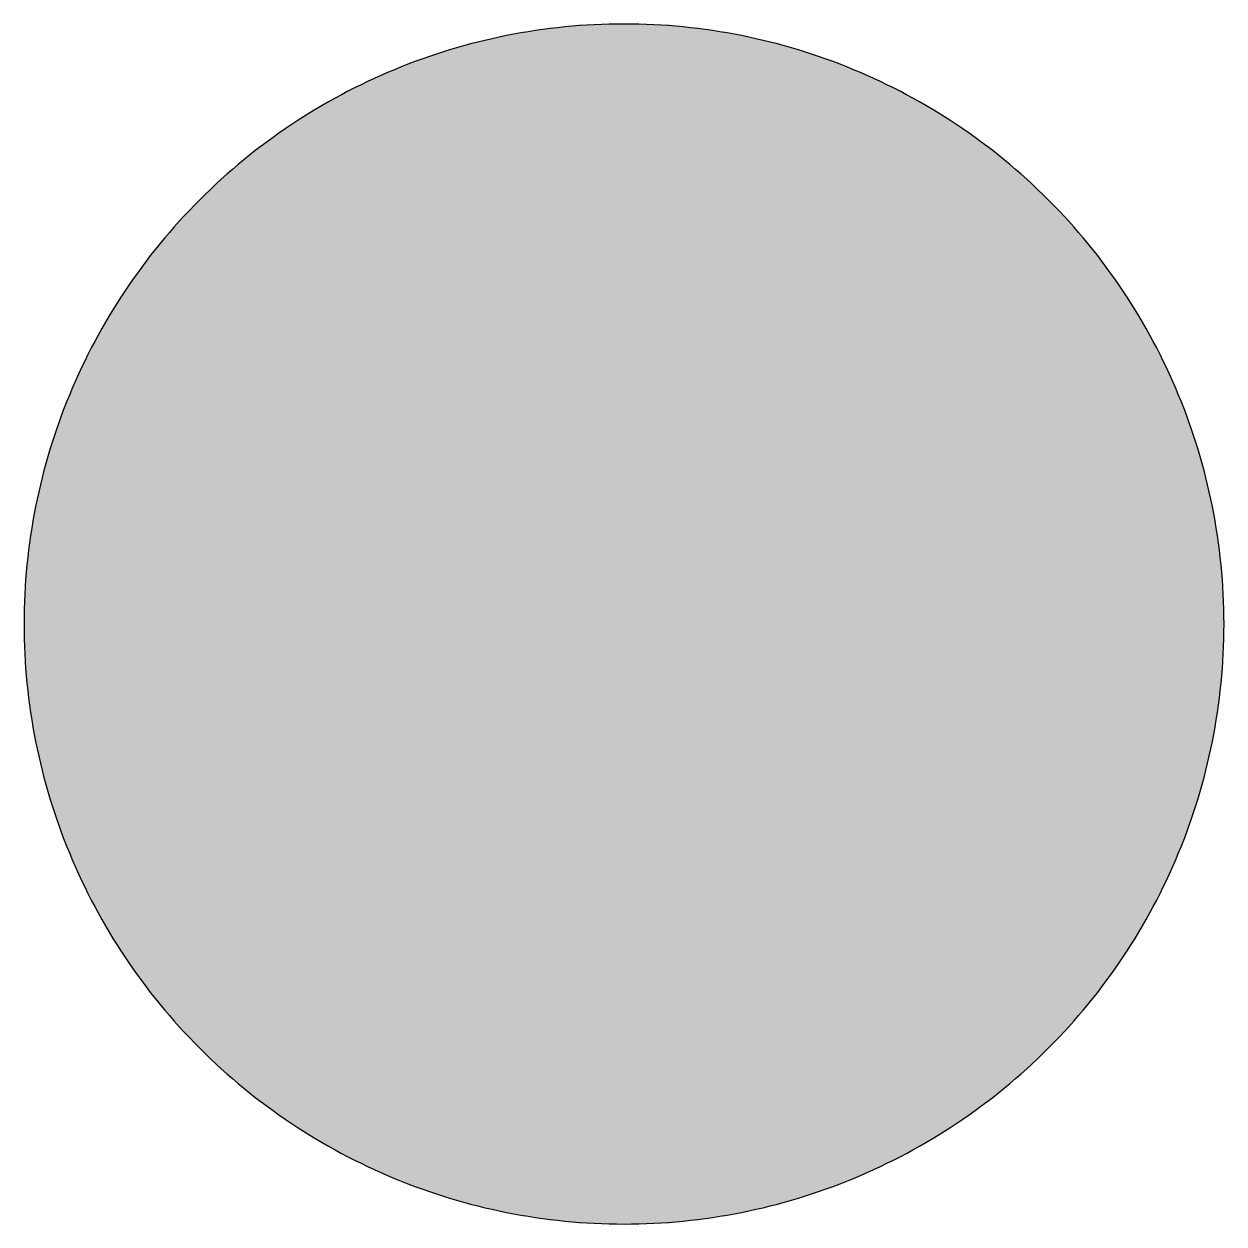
# Model space of a CAD drawing. Header units: metres. Extents: x -10.3 to 34.1, y -1.5 to 32.9.
# Drawn here: x 29.65 to 34.1, y 24.709 to 29.158 of the extents above; entities that cross this region are included whole.
import ezdxf

# ---------------------------------------------------------------- set-up
doc = ezdxf.new("R2010")
doc.units = ezdxf.units.M

# ---------------------------------------------------------------- blocks, each defined once
blk = doc.blocks.new('267 PRE 4xx')
at = {"true_color": 0xf1efea}
blk.add_hatch(color=7, dxfattribs=at).paths.add_polyline_path([(3.175, 0), (3.1747, 0.0395), (3.174, 0.0789), (3.1728, 0.1182), (3.1711, 0.1574), (3.1689, 0.1967), (3.1662, 0.2358), (3.1631, 0.2748), (3.1595, 0.3138), (3.1554, 0.3527), (3.1508, 0.3915), (3.1457, 0.4302), (3.1402, 0.4688), (3.1342, 0.5074), (3.1277, 0.5458), (3.1208, 0.5841), (3.1134, 0.6223), (3.1055, 0.6604), (3.0972, 0.6984), (3.0885, 0.7362), (3.0793, 0.7739), (3.0696, 0.8115), (3.0594, 0.8489), (3.0488, 0.8863), (3.0377, 0.9234), (3.0263, 0.9604), (3.0143, 0.9973), (3.0019, 1.0339), (2.9891, 1.0705), (2.9758, 1.1069), (2.9621, 1.1431), (2.9479, 1.1792), (2.9333, 1.215), (2.9183, 1.2507), (2.9029, 1.2862), (2.8869, 1.3215), (2.8705, 1.3566), (2.8538, 1.3916), (2.8366, 1.4262), (2.819, 1.4607), (2.801, 1.495), (2.7825, 1.5292), (2.7636, 1.563), (2.7443, 1.5967), (2.7246, 1.6301), (2.7044, 1.6633), (2.6839, 1.6963), (2.663, 1.729), (2.6416, 1.7615), (2.6198, 1.7937), (2.5976, 1.8257), (2.575, 1.8574), (2.552, 1.8889), (2.5286, 1.9202), (2.5048, 1.9511), (2.4805, 1.9817), (2.456, 2.0121), (2.4309, 2.0423), (2.4056, 2.0721), (2.3798, 2.1017), (2.3536, 2.1309), (2.3271, 2.16), (2.3001, 2.1886), (2.2728, 2.217), (2.2451, 2.245), (2.217, 2.2727), (2.1886, 2.3001), (2.16, 2.3271), (2.1309, 2.3536), (2.1017, 2.3798), (2.0721, 2.4055), (2.0423, 2.4309), (2.0121, 2.4559), (1.9817, 2.4805), (1.9511, 2.5048), (1.9202, 2.5285), (1.8889, 2.5519), (1.8575, 2.5749), (1.8257, 2.5976), (1.7938, 2.6197), (1.7615, 2.6415), (1.729, 2.663), (1.6963, 2.6839), (1.6633, 2.7044), (1.6302, 2.7246), (1.5967, 2.7443), (1.563, 2.7636), (1.5292, 2.7825), (1.4951, 2.8009), (1.4608, 2.819), (1.4262, 2.8366), (1.3916, 2.8538), (1.3566, 2.8706), (1.3215, 2.8869), (1.2862, 2.9028), (1.2507, 2.9183), (1.215, 2.9333), (1.1791, 2.9479), (1.1431, 2.962), (1.1069, 2.9758), (1.0705, 2.9891), (1.034, 3.0019), (0.9973, 3.0143), (0.9604, 3.0263), (0.9234, 3.0378), (0.8862, 3.0488), (0.849, 3.0594), (0.8115, 3.0696), (0.7739, 3.0792), (0.7362, 3.0885), (0.6984, 3.0973), (0.6604, 3.1056), (0.6223, 3.1134), (0.5841, 3.1208), (0.5458, 3.1278), (0.5074, 3.1342), (0.4689, 3.1402), (0.4302, 3.1458), (0.3915, 3.1508), (0.3527, 3.1554), (0.3138, 3.1595), (0.2749, 3.1631), (0.2358, 3.1663), (0.1966, 3.1689), (0.1574, 3.1711), (0.1182, 3.1728), (0.0788, 3.174), (0.0394, 3.1748), (0, 3.175), (-0.0395, 3.1748), (-0.0789, 3.174), (-0.1182, 3.1728), (-0.1574, 3.1711), (-0.1967, 3.1689), (-0.2358, 3.1663), (-0.2748, 3.1631), (-0.3138, 3.1595), (-0.3527, 3.1554), (-0.3915, 3.1508), (-0.4302, 3.1458), (-0.4688, 3.1402), (-0.5074, 3.1342), (-0.5458, 3.1278), (-0.5841, 3.1208), (-0.6223, 3.1134), (-0.6604, 3.1056), (-0.6984, 3.0973), (-0.7362, 3.0885), (-0.7739, 3.0792), (-0.8115, 3.0696), (-0.8489, 3.0594), (-0.8863, 3.0488), (-0.9234, 3.0378), (-0.9604, 3.0263), (-0.9973, 3.0143), (-1.0339, 3.0019), (-1.0705, 2.9891), (-1.1069, 2.9758), (-1.1431, 2.962), (-1.1792, 2.9479), (-1.215, 2.9333), (-1.2507, 2.9183), (-1.2862, 2.9028), (-1.3215, 2.8869), (-1.3567, 2.8706), (-1.3916, 2.8538), (-1.4262, 2.8366), (-1.4607, 2.819), (-1.495, 2.8009), (-1.5292, 2.7825), (-1.563, 2.7636), (-1.5967, 2.7443), (-1.6301, 2.7246), (-1.6633, 2.7044), (-1.6963, 2.6839), (-1.729, 2.663), (-1.7615, 2.6415), (-1.7937, 2.6197), (-1.8257, 2.5976), (-1.8574, 2.5749), (-1.8889, 2.5519), (-1.9202, 2.5285), (-1.9511, 2.5048), (-1.9817, 2.4805), (-2.0121, 2.4559), (-2.0423, 2.4309), (-2.0721, 2.4055), (-2.1017, 2.3798), (-2.1309, 2.3536), (-2.16, 2.3271), (-2.1886, 2.3001), (-2.217, 2.2727), (-2.2451, 2.245), (-2.2727, 2.217), (-2.3001, 2.1886), (-2.3271, 2.16), (-2.3536, 2.1309), (-2.3798, 2.1017), (-2.4055, 2.0721), (-2.4309, 2.0423), (-2.4559, 2.0121), (-2.4805, 1.9817), (-2.5048, 1.9511), (-2.5285, 1.9202), (-2.5519, 1.8889), (-2.5749, 1.8574), (-2.5976, 1.8257), (-2.6197, 1.7937), (-2.6415, 1.7615), (-2.663, 1.729), (-2.6839, 1.6963), (-2.7044, 1.6633), (-2.7246, 1.6301), (-2.7443, 1.5967), (-2.7636, 1.563), (-2.7825, 1.5292), (-2.8009, 1.495), (-2.819, 1.4607), (-2.8366, 1.4262), (-2.8538, 1.3916), (-2.8706, 1.3566), (-2.8869, 1.3215), (-2.9028, 1.2862), (-2.9183, 1.2507), (-2.9333, 1.215), (-2.9479, 1.1792), (-2.962, 1.1431), (-2.9758, 1.1069), (-2.9891, 1.0705), (-3.0019, 1.0339), (-3.0143, 0.9973), (-3.0263, 0.9604), (-3.0378, 0.9234), (-3.0488, 0.8863), (-3.0594, 0.8489), (-3.0696, 0.8115), (-3.0792, 0.7739), (-3.0885, 0.7362), (-3.0973, 0.6984), (-3.1056, 0.6604), (-3.1134, 0.6223), (-3.1208, 0.5841), (-3.1278, 0.5458), (-3.1342, 0.5074), (-3.1402, 0.4688), (-3.1458, 0.4302), (-3.1508, 0.3915), (-3.1554, 0.3527), (-3.1595, 0.3138), (-3.1631, 0.2748), (-3.1663, 0.2358), (-3.1689, 0.1967), (-3.1711, 0.1574), (-3.1728, 0.1182), (-3.174, 0.0789), (-3.1748, 0.0395), (-3.175, 0), (-3.1748, -0.0394), (-3.174, -0.0788), (-3.1728, -0.1182), (-3.1711, -0.1574), (-3.1689, -0.1966), (-3.1663, -0.2358), (-3.1631, -0.2749), (-3.1595, -0.3138), (-3.1554, -0.3527), (-3.1508, -0.3915), (-3.1458, -0.4302), (-3.1402, -0.4689), (-3.1342, -0.5073), (-3.1278, -0.5458), (-3.1208, -0.5841), (-3.1134, -0.6223), (-3.1056, -0.6604), (-3.0973, -0.6984), (-3.0885, -0.7362), (-3.0792, -0.7739), (-3.0696, -0.8115), (-3.0594, -0.849), (-3.0488, -0.8862), (-3.0378, -0.9234), (-3.0263, -0.9604), (-3.0143, -0.9973), (-3.0019, -1.034), (-2.9891, -1.0705), (-2.9758, -1.1069), (-2.962, -1.1431), (-2.9479, -1.1791), (-2.9333, -1.215), (-2.9183, -1.2507), (-2.9028, -1.2862), (-2.8869, -1.3215), (-2.8706, -1.3566), (-2.8538, -1.3916), (-2.8366, -1.4262), (-2.819, -1.4608), (-2.8009, -1.4951), (-2.7825, -1.5292), (-2.7636, -1.563), (-2.7443, -1.5967), (-2.7246, -1.6302), (-2.7044, -1.6633), (-2.6839, -1.6963), (-2.663, -1.729), (-2.6415, -1.7615), (-2.6197, -1.7938), (-2.5976, -1.8257), (-2.5749, -1.8575), (-2.5519, -1.8889), (-2.5285, -1.9202), (-2.5048, -1.9511), (-2.4805, -1.9817), (-2.4559, -2.0121), (-2.4309, -2.0423), (-2.4055, -2.0721), (-2.3798, -2.1017), (-2.3536, -2.1309), (-2.3271, -2.16), (-2.3001, -2.1886), (-2.2727, -2.217), (-2.2451, -2.2451), (-2.217, -2.2728), (-2.1886, -2.3001), (-2.16, -2.3271), (-2.1309, -2.3536), (-2.1017, -2.3798), (-2.0721, -2.4056), (-2.0423, -2.4309), (-2.0121, -2.456), (-1.9817, -2.4805), (-1.9511, -2.5048), (-1.9202, -2.5286), (-1.8889, -2.552), (-1.8574, -2.575), (-1.8257, -2.5976), (-1.7937, -2.6198), (-1.7615, -2.6416), (-1.729, -2.663), (-1.6963, -2.6839), (-1.6633, -2.7044), (-1.6301, -2.7246), (-1.5967, -2.7443), (-1.563, -2.7636), (-1.5292, -2.7825), (-1.495, -2.801), (-1.4607, -2.819), (-1.4262, -2.8366), (-1.3916, -2.8538), (-1.3567, -2.8705), (-1.3215, -2.8869), (-1.2862, -2.9028), (-1.2507, -2.9183), (-1.215, -2.9333), (-1.1792, -2.9479), (-1.1431, -2.9621), (-1.1069, -2.9758), (-1.0705, -2.9891), (-1.0339, -3.0019), (-0.9973, -3.0143), (-0.9604, -3.0263), (-0.9234, -3.0377), (-0.8863, -3.0488), (-0.8489, -3.0594), (-0.8115, -3.0696), (-0.7739, -3.0793), (-0.7362, -3.0885), (-0.6984, -3.0972), (-0.6604, -3.1055), (-0.6223, -3.1134), (-0.5841, -3.1208), (-0.5458, -3.1277), (-0.5074, -3.1342), (-0.4688, -3.1402), (-0.4302, -3.1457), (-0.3915, -3.1508), (-0.3527, -3.1554), (-0.3138, -3.1595), (-0.2748, -3.1631), (-0.2358, -3.1662), (-0.1967, -3.1689), (-0.1574, -3.1711), (-0.1182, -3.1728), (-0.0789, -3.174), (-0.0395, -3.1747), (0, -3.175), (0.0394, -3.1747), (0.0788, -3.174), (0.1182, -3.1728), (0.1574, -3.1711), (0.1966, -3.1689), (0.2358, -3.1662), (0.2749, -3.1631), (0.3138, -3.1595), (0.3527, -3.1554), (0.3915, -3.1508), (0.4302, -3.1457), (0.4689, -3.1402), (0.5074, -3.1342), (0.5458, -3.1277), (0.5841, -3.1208), (0.6223, -3.1134), (0.6604, -3.1055), (0.6984, -3.0972), (0.7362, -3.0885), (0.7739, -3.0793), (0.8115, -3.0696), (0.849, -3.0594), (0.8862, -3.0488), (0.9234, -3.0377), (0.9604, -3.0263), (0.9973, -3.0143), (1.034, -3.0019), (1.0705, -2.9891), (1.1069, -2.9758), (1.1431, -2.9621), (1.1791, -2.9479), (1.215, -2.9333), (1.2507, -2.9183), (1.2862, -2.9028), (1.3215, -2.8869), (1.3566, -2.8705), (1.3916, -2.8538), (1.4262, -2.8366), (1.4608, -2.819), (1.4951, -2.801), (1.5292, -2.7825), (1.563, -2.7636), (1.5967, -2.7443), (1.6302, -2.7246), (1.6633, -2.7044), (1.6963, -2.6839), (1.729, -2.663), (1.7615, -2.6416), (1.7938, -2.6198), (1.8257, -2.5976), (1.8575, -2.575), (1.8889, -2.552), (1.9202, -2.5286), (1.9511, -2.5048), (1.9817, -2.4805), (2.0121, -2.456), (2.0423, -2.4309), (2.0721, -2.4056), (2.1017, -2.3798), (2.1309, -2.3536), (2.16, -2.3271), (2.1886, -2.3001), (2.217, -2.2728), (2.2451, -2.2451), (2.2728, -2.217), (2.3001, -2.1886), (2.3271, -2.16), (2.3536, -2.1309), (2.3798, -2.1017), (2.4056, -2.0721), (2.4309, -2.0423), (2.456, -2.0121), (2.4805, -1.9817), (2.5048, -1.9511), (2.5286, -1.9202), (2.552, -1.8889), (2.575, -1.8575), (2.5976, -1.8257), (2.6198, -1.7938), (2.6416, -1.7615), (2.663, -1.729), (2.6839, -1.6963), (2.7044, -1.6633), (2.7246, -1.6302), (2.7443, -1.5967), (2.7636, -1.563), (2.7825, -1.5292), (2.801, -1.4951), (2.819, -1.4608), (2.8366, -1.4262), (2.8538, -1.3916), (2.8705, -1.3566), (2.8869, -1.3215), (2.9029, -1.2862), (2.9183, -1.2507), (2.9333, -1.215), (2.9479, -1.1791), (2.9621, -1.1431), (2.9758, -1.1069), (2.9891, -1.0705), (3.0019, -1.034), (3.0143, -0.9973), (3.0263, -0.9604), (3.0377, -0.9234), (3.0488, -0.8862), (3.0594, -0.849), (3.0696, -0.8115), (3.0793, -0.7739), (3.0885, -0.7362), (3.0972, -0.6984), (3.1055, -0.6604), (3.1134, -0.6223), (3.1208, -0.5841), (3.1277, -0.5458), (3.1342, -0.5073), (3.1402, -0.4689), (3.1457, -0.4302), (3.1508, -0.3915), (3.1554, -0.3527), (3.1595, -0.3138), (3.1631, -0.2749), (3.1662, -0.2358), (3.1689, -0.1966), (3.1711, -0.1574), (3.1728, -0.1182), (3.174, -0.0788), (3.1747, -0.0394), (3.175, 0)])
at = {"color": 7, "true_color": 0xf1efea}
blk.add_lwpolyline([(3.175, 0), (3.1747, 0.0395), (3.174, 0.0789), (3.1728, 0.1182), (3.1711, 0.1574), (3.1689, 0.1967), (3.1662, 0.2358), (3.1631, 0.2748), (3.1595, 0.3138), (3.1554, 0.3527), (3.1508, 0.3915), (3.1457, 0.4302), (3.1402, 0.4688), (3.1342, 0.5074), (3.1277, 0.5458), (3.1208, 0.5841), (3.1134, 0.6223), (3.1055, 0.6604), (3.0972, 0.6984), (3.0885, 0.7362), (3.0793, 0.7739), (3.0696, 0.8115), (3.0594, 0.8489), (3.0488, 0.8863), (3.0377, 0.9234), (3.0263, 0.9604), (3.0143, 0.9973), (3.0019, 1.0339), (2.9891, 1.0705), (2.9758, 1.1069), (2.9621, 1.1431), (2.9479, 1.1792), (2.9333, 1.215), (2.9183, 1.2507), (2.9029, 1.2862), (2.8869, 1.3215), (2.8705, 1.3566), (2.8538, 1.3916), (2.8366, 1.4262), (2.819, 1.4607), (2.801, 1.495), (2.7825, 1.5292), (2.7636, 1.563), (2.7443, 1.5967), (2.7246, 1.6301), (2.7044, 1.6633), (2.6839, 1.6963), (2.663, 1.729), (2.6416, 1.7615), (2.6198, 1.7937), (2.5976, 1.8257), (2.575, 1.8574), (2.552, 1.8889), (2.5286, 1.9202), (2.5048, 1.9511), (2.4805, 1.9817), (2.456, 2.0121), (2.4309, 2.0423), (2.4056, 2.0721), (2.3798, 2.1017), (2.3536, 2.1309), (2.3271, 2.16), (2.3001, 2.1886), (2.2728, 2.217), (2.2451, 2.245), (2.217, 2.2727), (2.1886, 2.3001), (2.16, 2.3271), (2.1309, 2.3536), (2.1017, 2.3798), (2.0721, 2.4055), (2.0423, 2.4309), (2.0121, 2.4559), (1.9817, 2.4805), (1.9511, 2.5048), (1.9202, 2.5285), (1.8889, 2.5519), (1.8575, 2.5749), (1.8257, 2.5976), (1.7938, 2.6197), (1.7615, 2.6415), (1.729, 2.663), (1.6963, 2.6839), (1.6633, 2.7044), (1.6302, 2.7246), (1.5967, 2.7443), (1.563, 2.7636), (1.5292, 2.7825), (1.4951, 2.8009), (1.4608, 2.819), (1.4262, 2.8366), (1.3916, 2.8538), (1.3566, 2.8706), (1.3215, 2.8869), (1.2862, 2.9028), (1.2507, 2.9183), (1.215, 2.9333), (1.1791, 2.9479), (1.1431, 2.962), (1.1069, 2.9758), (1.0705, 2.9891), (1.034, 3.0019), (0.9973, 3.0143), (0.9604, 3.0263), (0.9234, 3.0378), (0.8862, 3.0488), (0.849, 3.0594), (0.8115, 3.0696), (0.7739, 3.0792), (0.7362, 3.0885), (0.6984, 3.0973), (0.6604, 3.1056), (0.6223, 3.1134), (0.5841, 3.1208), (0.5458, 3.1278), (0.5074, 3.1342), (0.4689, 3.1402), (0.4302, 3.1458), (0.3915, 3.1508), (0.3527, 3.1554), (0.3138, 3.1595), (0.2749, 3.1631), (0.2358, 3.1663), (0.1966, 3.1689), (0.1574, 3.1711), (0.1182, 3.1728), (0.0788, 3.174), (0.0394, 3.1748), (0, 3.175), (-0.0395, 3.1748), (-0.0789, 3.174), (-0.1182, 3.1728), (-0.1574, 3.1711), (-0.1967, 3.1689), (-0.2358, 3.1663), (-0.2748, 3.1631), (-0.3138, 3.1595), (-0.3527, 3.1554), (-0.3915, 3.1508), (-0.4302, 3.1458), (-0.4688, 3.1402), (-0.5074, 3.1342), (-0.5458, 3.1278), (-0.5841, 3.1208), (-0.6223, 3.1134), (-0.6604, 3.1056), (-0.6984, 3.0973), (-0.7362, 3.0885), (-0.7739, 3.0792), (-0.8115, 3.0696), (-0.8489, 3.0594), (-0.8863, 3.0488), (-0.9234, 3.0378), (-0.9604, 3.0263), (-0.9973, 3.0143), (-1.0339, 3.0019), (-1.0705, 2.9891), (-1.1069, 2.9758), (-1.1431, 2.962), (-1.1792, 2.9479), (-1.215, 2.9333), (-1.2507, 2.9183), (-1.2862, 2.9028), (-1.3215, 2.8869), (-1.3567, 2.8706), (-1.3916, 2.8538), (-1.4262, 2.8366), (-1.4607, 2.819), (-1.495, 2.8009), (-1.5292, 2.7825), (-1.563, 2.7636), (-1.5967, 2.7443), (-1.6301, 2.7246), (-1.6633, 2.7044), (-1.6963, 2.6839), (-1.729, 2.663), (-1.7615, 2.6415), (-1.7937, 2.6197), (-1.8257, 2.5976), (-1.8574, 2.5749), (-1.8889, 2.5519), (-1.9202, 2.5285), (-1.9511, 2.5048), (-1.9817, 2.4805), (-2.0121, 2.4559), (-2.0423, 2.4309), (-2.0721, 2.4055), (-2.1017, 2.3798), (-2.1309, 2.3536), (-2.16, 2.3271), (-2.1886, 2.3001), (-2.217, 2.2727), (-2.2451, 2.245), (-2.2727, 2.217), (-2.3001, 2.1886), (-2.3271, 2.16), (-2.3536, 2.1309), (-2.3798, 2.1017), (-2.4055, 2.0721), (-2.4309, 2.0423), (-2.4559, 2.0121), (-2.4805, 1.9817), (-2.5048, 1.9511), (-2.5285, 1.9202), (-2.5519, 1.8889), (-2.5749, 1.8574), (-2.5976, 1.8257), (-2.6197, 1.7937), (-2.6415, 1.7615), (-2.663, 1.729), (-2.6839, 1.6963), (-2.7044, 1.6633), (-2.7246, 1.6301), (-2.7443, 1.5967), (-2.7636, 1.563), (-2.7825, 1.5292), (-2.8009, 1.495), (-2.819, 1.4607), (-2.8366, 1.4262), (-2.8538, 1.3916), (-2.8706, 1.3566), (-2.8869, 1.3215), (-2.9028, 1.2862), (-2.9183, 1.2507), (-2.9333, 1.215), (-2.9479, 1.1792), (-2.962, 1.1431), (-2.9758, 1.1069), (-2.9891, 1.0705), (-3.0019, 1.0339), (-3.0143, 0.9973), (-3.0263, 0.9604), (-3.0378, 0.9234), (-3.0488, 0.8863), (-3.0594, 0.8489), (-3.0696, 0.8115), (-3.0792, 0.7739), (-3.0885, 0.7362), (-3.0973, 0.6984), (-3.1056, 0.6604), (-3.1134, 0.6223), (-3.1208, 0.5841), (-3.1278, 0.5458), (-3.1342, 0.5074), (-3.1402, 0.4688), (-3.1458, 0.4302), (-3.1508, 0.3915), (-3.1554, 0.3527), (-3.1595, 0.3138), (-3.1631, 0.2748), (-3.1663, 0.2358), (-3.1689, 0.1967), (-3.1711, 0.1574), (-3.1728, 0.1182), (-3.174, 0.0789), (-3.1748, 0.0395), (-3.175, 0), (-3.1748, -0.0394), (-3.174, -0.0788), (-3.1728, -0.1182), (-3.1711, -0.1574), (-3.1689, -0.1966), (-3.1663, -0.2358), (-3.1631, -0.2749), (-3.1595, -0.3138), (-3.1554, -0.3527), (-3.1508, -0.3915), (-3.1458, -0.4302), (-3.1402, -0.4689), (-3.1342, -0.5073), (-3.1278, -0.5458), (-3.1208, -0.5841), (-3.1134, -0.6223), (-3.1056, -0.6604), (-3.0973, -0.6984), (-3.0885, -0.7362), (-3.0792, -0.7739), (-3.0696, -0.8115), (-3.0594, -0.849), (-3.0488, -0.8862), (-3.0378, -0.9234), (-3.0263, -0.9604), (-3.0143, -0.9973), (-3.0019, -1.034), (-2.9891, -1.0705), (-2.9758, -1.1069), (-2.962, -1.1431), (-2.9479, -1.1791), (-2.9333, -1.215), (-2.9183, -1.2507), (-2.9028, -1.2862), (-2.8869, -1.3215), (-2.8706, -1.3566), (-2.8538, -1.3916), (-2.8366, -1.4262), (-2.819, -1.4608), (-2.8009, -1.4951), (-2.7825, -1.5292), (-2.7636, -1.563), (-2.7443, -1.5967), (-2.7246, -1.6302), (-2.7044, -1.6633), (-2.6839, -1.6963), (-2.663, -1.729), (-2.6415, -1.7615), (-2.6197, -1.7938), (-2.5976, -1.8257), (-2.5749, -1.8575), (-2.5519, -1.8889), (-2.5285, -1.9202), (-2.5048, -1.9511), (-2.4805, -1.9817), (-2.4559, -2.0121), (-2.4309, -2.0423), (-2.4055, -2.0721), (-2.3798, -2.1017), (-2.3536, -2.1309), (-2.3271, -2.16), (-2.3001, -2.1886), (-2.2727, -2.217), (-2.2451, -2.2451), (-2.217, -2.2728), (-2.1886, -2.3001), (-2.16, -2.3271), (-2.1309, -2.3536), (-2.1017, -2.3798), (-2.0721, -2.4056), (-2.0423, -2.4309), (-2.0121, -2.456), (-1.9817, -2.4805), (-1.9511, -2.5048), (-1.9202, -2.5286), (-1.8889, -2.552), (-1.8574, -2.575), (-1.8257, -2.5976), (-1.7937, -2.6198), (-1.7615, -2.6416), (-1.729, -2.663), (-1.6963, -2.6839), (-1.6633, -2.7044), (-1.6301, -2.7246), (-1.5967, -2.7443), (-1.563, -2.7636), (-1.5292, -2.7825), (-1.495, -2.801), (-1.4607, -2.819), (-1.4262, -2.8366), (-1.3916, -2.8538), (-1.3567, -2.8705), (-1.3215, -2.8869), (-1.2862, -2.9028), (-1.2507, -2.9183), (-1.215, -2.9333), (-1.1792, -2.9479), (-1.1431, -2.9621), (-1.1069, -2.9758), (-1.0705, -2.9891), (-1.0339, -3.0019), (-0.9973, -3.0143), (-0.9604, -3.0263), (-0.9234, -3.0377), (-0.8863, -3.0488), (-0.8489, -3.0594), (-0.8115, -3.0696), (-0.7739, -3.0793), (-0.7362, -3.0885), (-0.6984, -3.0972), (-0.6604, -3.1055), (-0.6223, -3.1134), (-0.5841, -3.1208), (-0.5458, -3.1277), (-0.5074, -3.1342), (-0.4688, -3.1402), (-0.4302, -3.1457), (-0.3915, -3.1508), (-0.3527, -3.1554), (-0.3138, -3.1595), (-0.2748, -3.1631), (-0.2358, -3.1662), (-0.1967, -3.1689), (-0.1574, -3.1711), (-0.1182, -3.1728), (-0.0789, -3.174), (-0.0395, -3.1747), (0, -3.175), (0.0394, -3.1747), (0.0788, -3.174), (0.1182, -3.1728), (0.1574, -3.1711), (0.1966, -3.1689), (0.2358, -3.1662), (0.2749, -3.1631), (0.3138, -3.1595), (0.3527, -3.1554), (0.3915, -3.1508), (0.4302, -3.1457), (0.4689, -3.1402), (0.5074, -3.1342), (0.5458, -3.1277), (0.5841, -3.1208), (0.6223, -3.1134), (0.6604, -3.1055), (0.6984, -3.0972), (0.7362, -3.0885), (0.7739, -3.0793), (0.8115, -3.0696), (0.849, -3.0594), (0.8862, -3.0488), (0.9234, -3.0377), (0.9604, -3.0263), (0.9973, -3.0143), (1.034, -3.0019), (1.0705, -2.9891), (1.1069, -2.9758), (1.1431, -2.9621), (1.1791, -2.9479), (1.215, -2.9333), (1.2507, -2.9183), (1.2862, -2.9028), (1.3215, -2.8869), (1.3566, -2.8705), (1.3916, -2.8538), (1.4262, -2.8366), (1.4608, -2.819), (1.4951, -2.801), (1.5292, -2.7825), (1.563, -2.7636), (1.5967, -2.7443), (1.6302, -2.7246), (1.6633, -2.7044), (1.6963, -2.6839), (1.729, -2.663), (1.7615, -2.6416), (1.7938, -2.6198), (1.8257, -2.5976), (1.8575, -2.575), (1.8889, -2.552), (1.9202, -2.5286), (1.9511, -2.5048), (1.9817, -2.4805), (2.0121, -2.456), (2.0423, -2.4309), (2.0721, -2.4056), (2.1017, -2.3798), (2.1309, -2.3536), (2.16, -2.3271), (2.1886, -2.3001), (2.217, -2.2728), (2.2451, -2.2451), (2.2728, -2.217), (2.3001, -2.1886), (2.3271, -2.16), (2.3536, -2.1309), (2.3798, -2.1017), (2.4056, -2.0721), (2.4309, -2.0423), (2.456, -2.0121), (2.4805, -1.9817), (2.5048, -1.9511), (2.5286, -1.9202), (2.552, -1.8889), (2.575, -1.8575), (2.5976, -1.8257), (2.6198, -1.7938), (2.6416, -1.7615), (2.663, -1.729), (2.6839, -1.6963), (2.7044, -1.6633), (2.7246, -1.6302), (2.7443, -1.5967), (2.7636, -1.563), (2.7825, -1.5292), (2.801, -1.4951), (2.819, -1.4608), (2.8366, -1.4262), (2.8538, -1.3916), (2.8705, -1.3566), (2.8869, -1.3215), (2.9029, -1.2862), (2.9183, -1.2507), (2.9333, -1.215), (2.9479, -1.1791), (2.9621, -1.1431), (2.9758, -1.1069), (2.9891, -1.0705), (3.0019, -1.034), (3.0143, -0.9973), (3.0263, -0.9604), (3.0377, -0.9234), (3.0488, -0.8862), (3.0594, -0.849), (3.0696, -0.8115), (3.0793, -0.7739), (3.0885, -0.7362), (3.0972, -0.6984), (3.1055, -0.6604), (3.1134, -0.6223), (3.1208, -0.5841), (3.1277, -0.5458), (3.1342, -0.5073), (3.1402, -0.4689), (3.1457, -0.4302), (3.1508, -0.3915), (3.1554, -0.3527), (3.1595, -0.3138), (3.1631, -0.2749), (3.1662, -0.2358), (3.1689, -0.1966), (3.1711, -0.1574), (3.1728, -0.1182), (3.174, -0.0788), (3.1747, -0.0394), (3.175, 0), (3.175, 0)], dxfattribs=at)

msp = doc.modelspace()

# ---------------------------------------------------------------- block references
at = {"xscale": 0.7006851458857867, "yscale": 0.7006851458857867, "zscale": 0.7006851458857867}
msp.add_blockref('267 PRE 4xx', (31.8751, 26.9333), dxfattribs=at)

doc.saveas('drawing.dxf')
